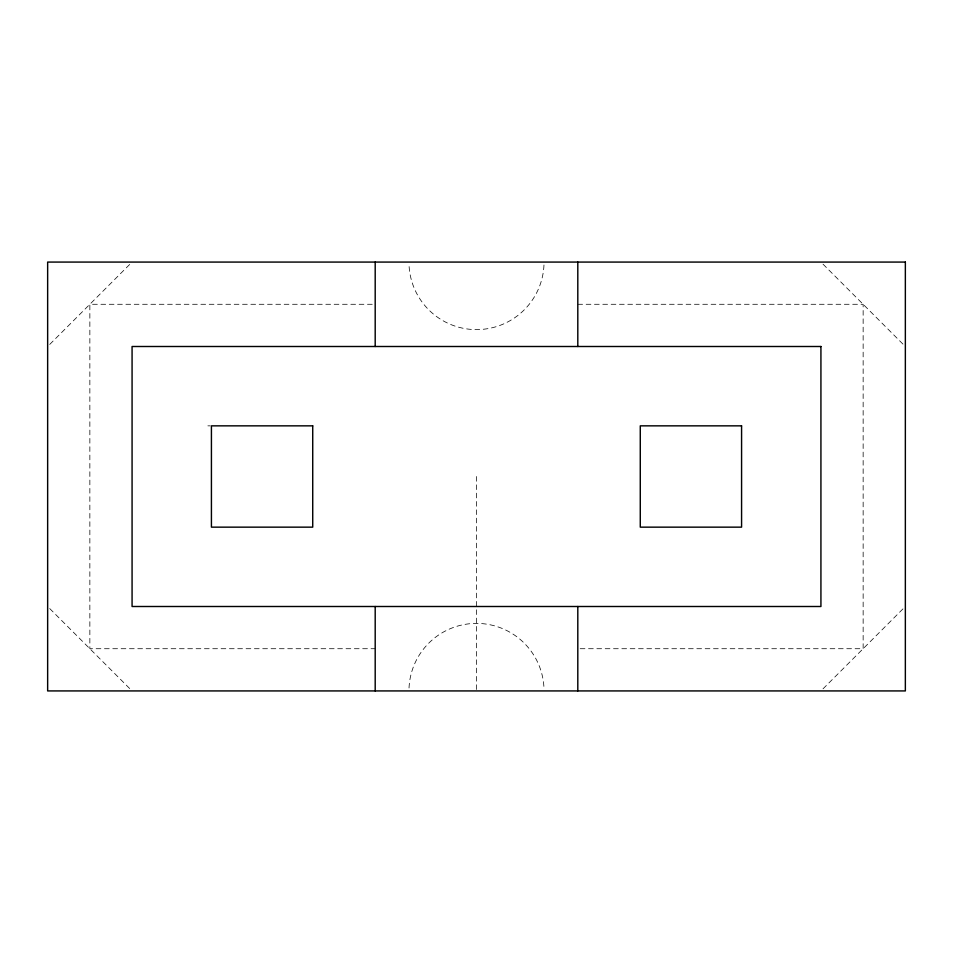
<?xml version="1.0" encoding="UTF-8"?>
<svg xmlns="http://www.w3.org/2000/svg" width="953" height="953" viewBox="0 0 953 953"><rect width="100%" height="100%" fill="white"/><g stroke="black" fill="none" stroke-linecap="round" stroke-linejoin="round"><path stroke-width="0.71" stroke-dasharray="4.76 3.57" d="M49.735 344.414L131.026 263.111M823.011 688.84L903.265 608.586M372.23 304.281L89.856 304.281L89.856 648.719L375.196 648.719M577.804 304.281L863.144 304.281L863.144 648.719L577.804 648.719M207.873 425.848L210.244 425.848M823.011 264.16L905.35 346.499M49.735 608.586L129.989 688.84M476.5 476.5L476.5 690.925M409.028 687.995A67.532 67.532 0 0 1 476.5 623.393A67.532 67.532 0 0 1 543.972 687.995M543.972 265.005A67.532 67.532 0 0 1 476.5 329.607A67.532 67.532 0 0 1 409.028 265.005"/><path stroke-width="1.43" d="M577.804 262.075L577.804 346.499M577.804 606.501L577.804 690.925M375.196 262.075L375.196 346.499M375.196 606.501L375.196 690.925M905.35 262.075L47.65 262.075L47.65 690.925L905.35 690.925L905.35 262.075M820.926 346.499L132.074 346.499L132.074 606.501L820.926 606.501L820.926 346.499M312.727 425.848L211.423 425.848L211.423 527.152L312.727 527.152L312.727 425.848M741.577 425.848L640.273 425.848L640.273 527.152L741.577 527.152L741.577 425.848"/></g></svg>
